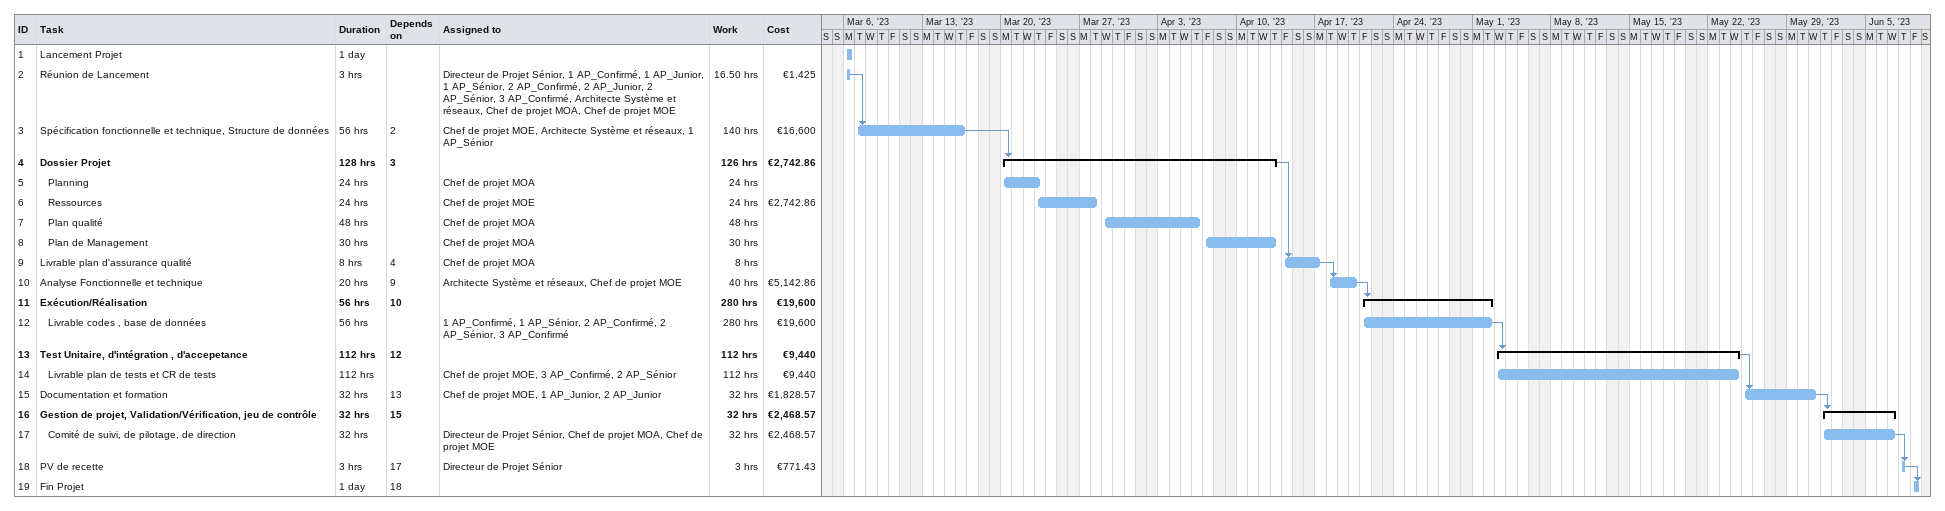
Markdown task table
| ID | Level | Task | Duration | Start | Finish | Predecessors | Resources | Work (h) | Cost (€) |
|---|---|---|---|---|---|---|---|---|---|
| 1 | 1 | Lancement Projet | 1d | 2023-03-06 | 2023-03-06 |  |  |  |  |
| 2 | 1 | Réunion de Lancement | 3h | 2023-03-06 | 2023-03-06 |  | Directeur de Projet Sénior, 1 AP_Confirmé, 1 AP_Junior, 1 AP_Sénior, 2 AP_Confirmé, 2 AP_Junior, 2 AP_Sénior, 3 AP_Confirmé, Architecte Système et réseaux, Chef de projet MOA, Chef de projet MOE | 16.50 | 1425 |
| 3 | 1 | Spécification fonctionnelle et technique, Structure de données | 56h | 2023-03-07 | 2023-03-16 | 2 | Chef de projet MOE, Architecte Système et réseaux, 1 AP_Sénior | 140 | 16600 |
| 4 | 1 | **Dossier Projet** | 128h | 2023-03-20 | 2023-04-13 | 3 |  | 126 | 2742.86 |
| 5 | 2 | Planning | 24h | 2023-03-20 | 2023-03-23 |  | Chef de projet MOA | 24 |  |
| 6 | 2 | Ressources | 24h | 2023-03-23 | 2023-03-28 |  | Chef de projet MOE | 24 | 2742.86 |
| 7 | 2 | Plan qualité | 48h | 2023-03-29 | 2023-04-06 |  | Chef de projet MOA | 48 |  |
| 8 | 2 | Plan de Management | 30h | 2023-04-07 | 2023-04-13 |  | Chef de projet MOA | 30 |  |
| 9 | 1 | Livrable plan d'assurance qualité | 8h | 2023-04-14 | 2023-04-17 | 4 | Chef de projet MOA | 8 |  |
| 10 | 1 | Analyse Fonctionnelle et technique | 20h | 2023-04-18 | 2023-04-20 | 9 | Architecte Système et réseaux, Chef de projet MOE | 40 | 5142.86 |
| 11 | 1 | **Exécution/Réalisation** | 56h | 2023-04-21 | 2023-05-02 | 10 |  | 280 | 19600 |
| 12 | 2 | Livrable codes , base de données | 56h | 2023-04-21 | 2023-05-02 |  | 1 AP_Confirmé, 1 AP_Sénior, 2 AP_Confirmé, 2 AP_Sénior, 3 AP_Confirmé | 280 | 19600 |
| 13 | 1 | **Test Unitaire, d'intégration , d'accepetance** | 112h | 2023-05-03 | 2023-05-24 | 12 |  | 112 | 9440 |
| 14 | 2 | Livrable plan de tests et CR de tests | 112h | 2023-05-03 | 2023-05-24 |  | Chef de projet MOE, 3 AP_Confirmé, 2 AP_Sénior | 112 | 9440 |
| 15 | 1 | Documentation et formation | 32h | 2023-05-25 | 2023-05-31 | 13 | Chef de projet MOE, 1 AP_Junior, 2 AP_Junior | 32 | 1828.57 |
| 16 | 1 | **Gestion de projet, Validation/Vérification, jeu de contrôle** | 32h | 2023-06-01 | 2023-06-07 | 15 |  | 32 | 2468.57 |
| 17 | 2 | Comité de suivi, de pilotage, de direction | 32h | 2023-06-01 | 2023-06-07 |  | Directeur de Projet Sénior, Chef de projet MOA, Chef de projet MOE | 32 | 2468.57 |
| 18 | 1 | PV de recette | 3h | 2023-06-08 | 2023-06-08 | 17 | Directeur de Projet Sénior | 3 | 771.43 |
| 19 | 1 | Fin Projet | 1d | 2023-06-09 | 2023-06-09 | 18 |  |  |  |
